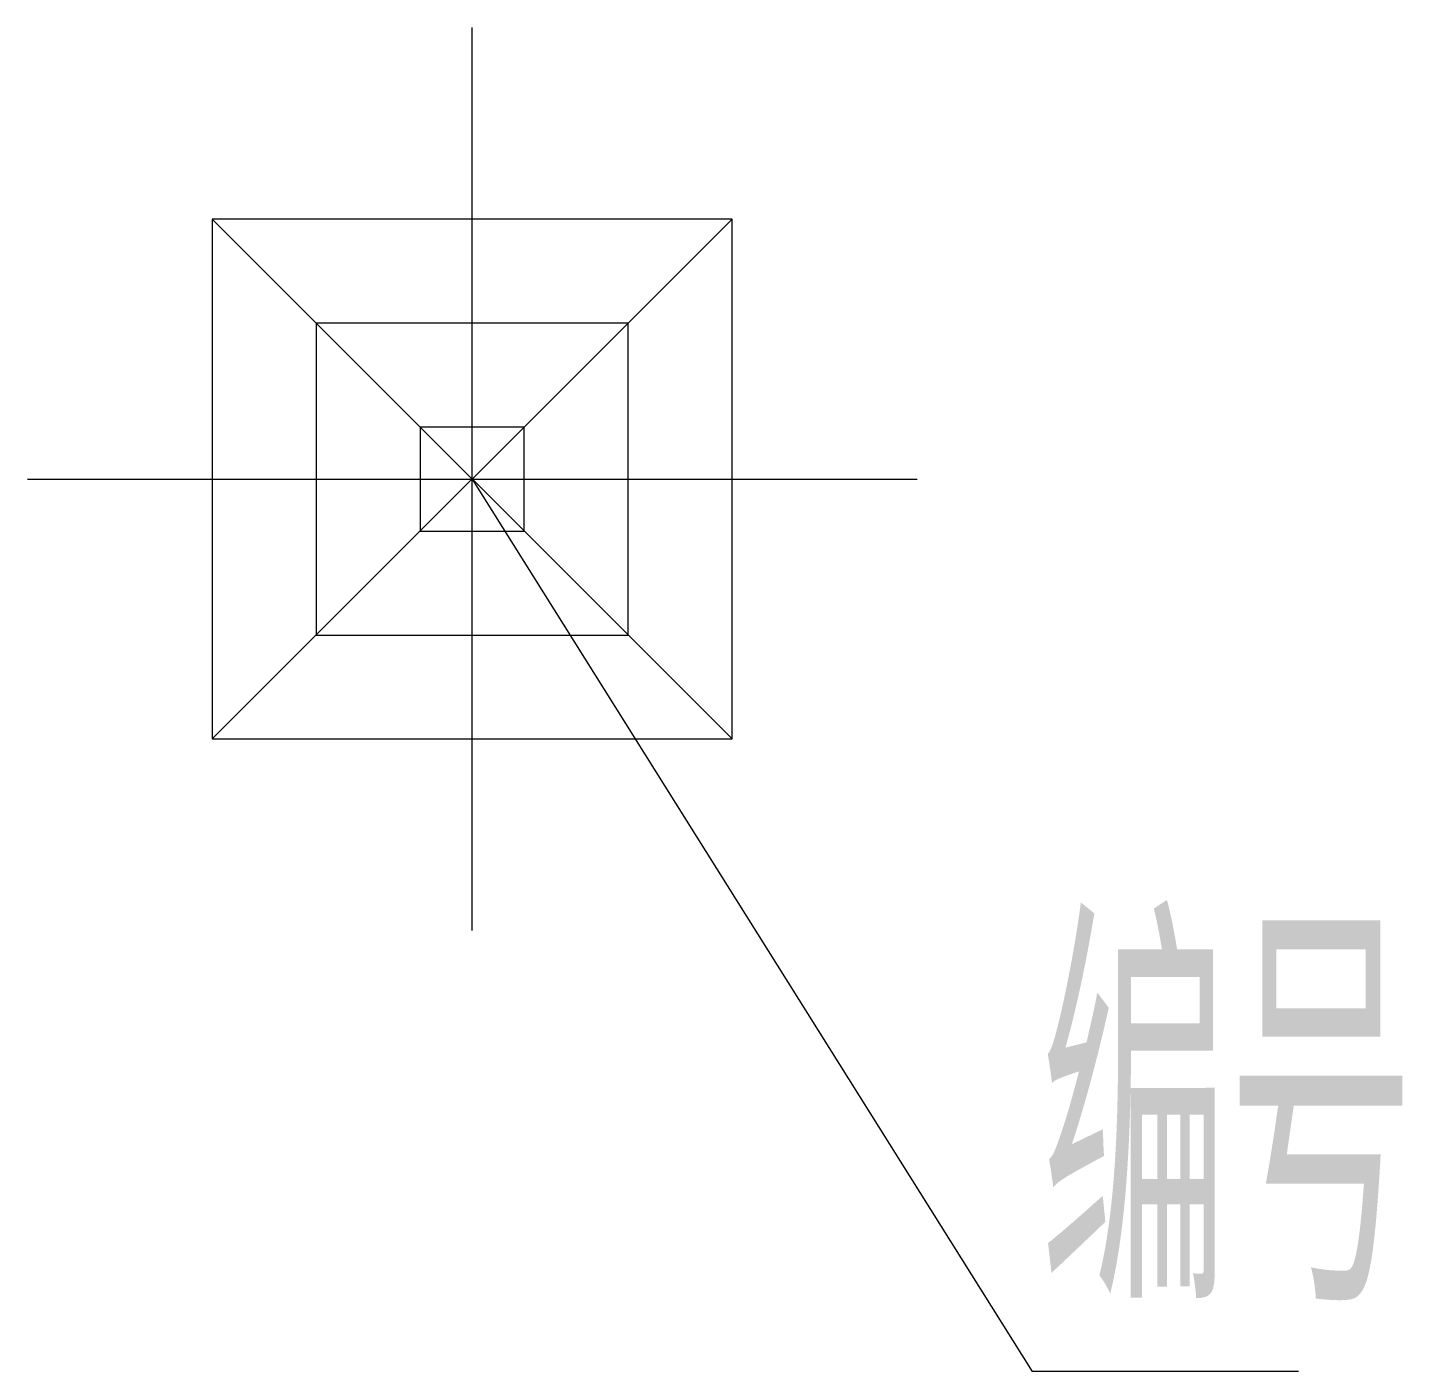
# Model space of a CAD drawing. Extents: x -308 to 644, y -618 to 313.
import ezdxf

# ---------------------------------------------------------------- set-up
doc = ezdxf.new("R2010")
doc.units = 0
doc.header["$LTSCALE"] = 1000
doc.header["$MEASUREMENT"] = 0
doc.layers.add('ACS_COM', color=7, linetype='Continuous')
doc.layers.add('TEXT-地暖', color=7, linetype='Continuous')
doc.styles.get("Standard").update_dxf_attribs({"font": 'gbenor.shx', "bigfont": 'gbcbig.shx'})

msp = doc.modelspace()

# ---------------------------------------------------------------- linework, layer by layer
for p in [(0, 0), (571.97, -617.97, 3718.31)]:
    msp.add_line(p, (387.49, -617.97, 3718.31))
at = {"layer": 'ACS_COM', "color": 2}
for p, q in [((-180, -180), (180, 180)), ((180, -180), (-180, 180))]:
    msp.add_line(p, q, dxfattribs=at)
msp.add_lwpolyline([(-180, 180), (-180, -180), (180, -180), (180, 180), (-180, 180)], dxfattribs=at)
for points in [[(-108, 108), (-108, -108), (108, -108), (108, 108)], [(-36, 36), (-36, -36), (36, -36), (36, 36)]]:
    msp.add_lwpolyline(points, close=True, dxfattribs=at)
at = {"layer": 'TEXT-地暖', "lineweight": 25}
for p, q in [((0, -312.67), (0, 312.67)), ((-307.87, 0), (307.87, 0))]:
    msp.add_line(p, q, dxfattribs=at)

# ---------------------------------------------------------------- texts
at = {"width": 0.72}
msp.add_attdef('编号', (393.42, -569.2), '1', height=250, dxfattribs=at)

doc.saveas('drawing.dxf')
